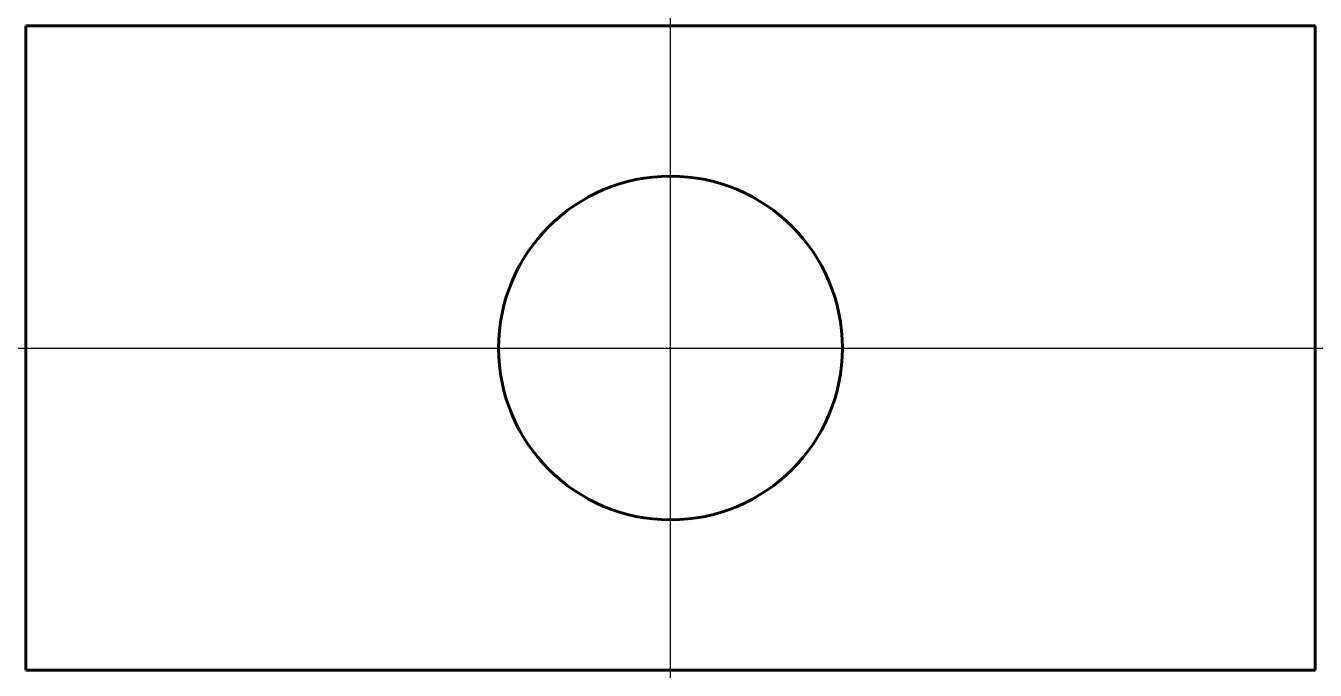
# Model space of a CAD drawing. Header units: millimetres. Extents: x 0 to 15, y 0.2 to 7.8.
import ezdxf

# ---------------------------------------------------------------- set-up
doc = ezdxf.new("R2010")
doc.units = ezdxf.units.MM
doc.linetypes.add('K5LT_BASIC', pattern=[0])

msp = doc.modelspace()

# ---------------------------------------------------------------- linework, layer by layer
at = {"color": 150, "linetype": 'K5LT_BASIC', "lineweight": 60, "true_color": 0x0080ff}
for p, q in [((0, 7.75), (0, 0.25)), ((0, 7.75), (15, 7.75)), ((0, 0.25), (15, 0.25))]:
    msp.add_line(p, q, dxfattribs=at)
at = {"color": 232, "true_color": 0xc52b79}
for p, direction in [((7.5, 8), (0, 1)), ((0, 4), (1, 0))]:
    msp.add_xline(p, direction, dxfattribs=at)
at = {"color": 150, "linetype": 'K5LT_BASIC', "lineweight": 60, "true_color": 0x0080ff}
msp.add_lwpolyline([(15, 0.25), (15, 7.75)], dxfattribs=at)
msp.add_circle((7.5, 4), 2, dxfattribs=at)

doc.saveas('drawing.dxf')
